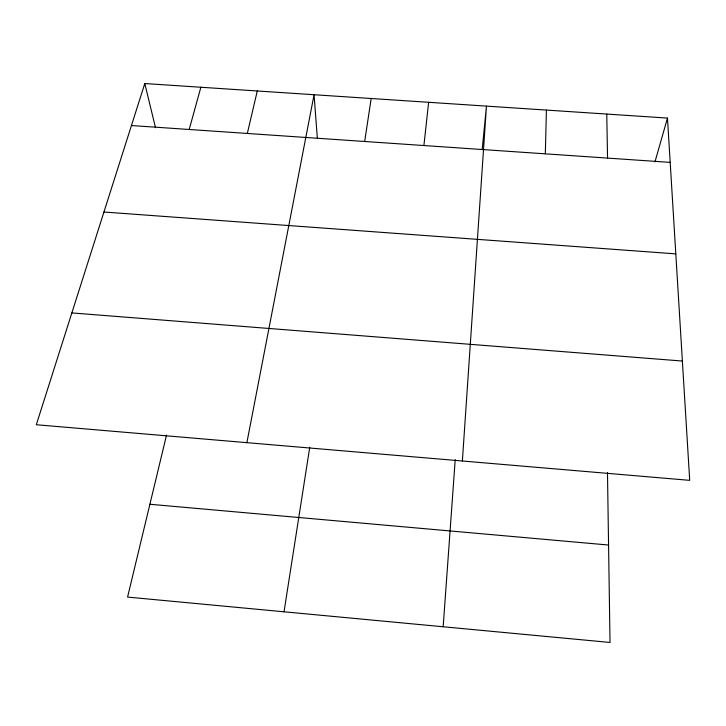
<?xml version="1.0" encoding="UTF-8"?>
<svg xmlns="http://www.w3.org/2000/svg" width="726" height="726" viewBox="0 0 726 726"><rect width="100%" height="100%" fill="white"/><g stroke="black" fill="none" stroke-linecap="round" stroke-linejoin="round"><path stroke-width="1.09" d="M545.326 153.839L546.415 110.08M462.371 461.001L486.465 106.114L482.191 149.511M443.169 626.756L455.22 459.594M423.902 145.536L428.639 102.293M364.67 141.488L371.177 98.5M284.029 611.791L309.757 447.225M246.885 442.66L314.059 94.725L317.344 138.239M247.321 133.457L257.285 90.977M166.544 435.037L127.576 597.081L610.022 642.456L607.481 472.553M189.196 129.482L200.866 87.256M654.961 161.889L667.475 118.075L144.792 83.544L36.3 424.737L689.7 480.349L667.475 118.075M131.442 125.534L670.198 162.379M103.945 212.019L675.806 253.873M71.856 312.924L682.386 361.049M149.901 504.261L608.569 545.035M144.792 83.544L155.509 127.731M606.755 114.064L607.553 158.096"/></g></svg>
